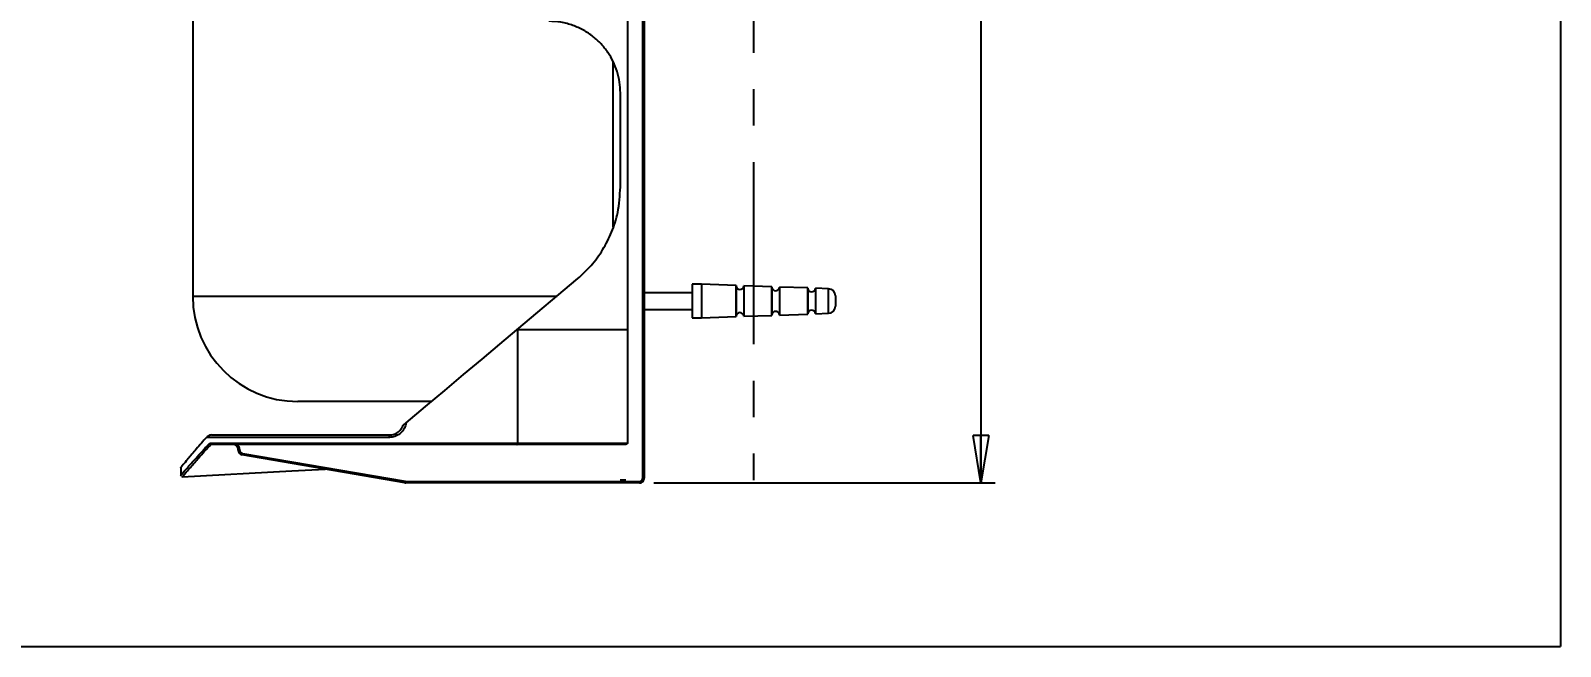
# Model space of a CAD drawing. Extents: x 8 to 886, y 8 to 621.
# Drawn here: x 565.6 to 885.7, y 7.7 to 136.4 of the extents above; entities that cross this region are included whole.
import ezdxf

# ---------------------------------------------------------------- set-up
doc = ezdxf.new("R2010")
doc.units = 0
doc.header["$LTSCALE"] = 3
doc.linetypes.add('CENTERX2', pattern=[20.32, 12.7, -2.54, 2.54, -2.54])
doc.layers.get('0').update_dxf_attribs({"linetype": 'CONTINUOUS'})
doc.layers.add('LEVEL0', color=179, linetype='CONTINUOUS')
doc.styles.add('SLDTEXTSTYLE0', font='TXT', dxfattribs={"width": 0.75})
doc.dimstyles.new('SLDDIMSTYLE0', dxfattribs={"dimtxt": 10.5, "dimasz": 9.906, "dimexe": 0, "dimexo": 0.0625, "dimgap": 2.625, "dimtad": 1, "dimdec": 0, "dimrnd": 1e-09, "dimzin": 12, "dimtxsty": 'SLDTEXTSTYLE0', "dimblk1": 'CLOSED', "dimblk2": 'CLOSED', "dimsah": 1, "dimcen": 0.09, "dimazin": 3, "dimtfac": 1, "dimtdec": 0, "dimtofl": 0, "dimtmove": 0, "dimatfit": 3, "dimtolj": 1, "dimtzin": 12})

# ---------------------------------------------------------------- blocks, each defined once
blk = doc.blocks.new('SW_BROKEN_VIEW_0')
at = {"color": 0, "linetype": 'CENTERX2'}
blk.add_line((325.54, 107.49), (325.54, -263.81), dxfattribs=at)
at = {"color": 0, "linetype": 'CONTINUOUS'}
blk.add_line((298.79, -263.81), (297.61, -263.81), dxfattribs=at)
blk = doc.blocks.new('_CLOSED')
at = {"color": 0, "linetype": 'BYBLOCK'}
for p, q in [((-1, 0.166667), (0, 0)), ((-1, 0.166667), (-1, -0.166667)), ((0, 0), (-1, -0.166667)), ((0, 0), (-1, 0))]:
    blk.add_line(p, q, dxfattribs=at)
blk = doc.blocks.new('_D_5')
at = {"layer": 'LEVEL0', "color": 7}
for p, q in [((652.5, 355.69), (767.44, 355.69)), ((764.44, 355.69), (764.44, 41.89)), ((696, 41.89), (767.44, 41.89))]:
    blk.add_line(p, q, dxfattribs=at)
at = {"layer": 'LEVEL0', "color": 7, "xscale": 9.906, "yscale": 9.906}
for p, rotation in [((764.44, 355.69), 90), ((764.44, 41.89), 270)]:
    blk.add_blockref('_CLOSED', p, dxfattribs=dict(at, rotation=rotation))
at = {"layer": 'LEVEL0', "color": 7, "insert": (750.91, 203.43), "char_height": 10.5, "attachment_point": 1, "rotation": 90, "style": 'SLDTEXTSTYLE0'}
blk.add_mtext('314', dxfattribs=at)

msp = doc.modelspace()

# ---------------------------------------------------------------- linework, layer by layer
at = {"color": 8, "linetype": 'CONTINUOUS'}
for p, q in [((693.7, 42.89), (693.7, 276.89)), ((599.5, 80.89), (623.66, 80.89)), ((623.66, 80.89), (675.78, 80.89)), ((732.56, 77.32), (732.56, 82.46)), ((667.46, 73.89), (667.34, 73.89)), ((667.46, 73.89), (667.46, 50.19)), ((690.5, 73.89), (667.46, 73.89)), ((640.65, 51.39), (602.37, 51.39)), ((603.07, 50.19), (667.46, 50.19)), ((609.3, 48.89), (609, 48.89)), ((609.3, 48.73), (609, 48.73)), ((609.3, 48.89), (609.3, 48.73)), ((609.89, 48.04), (643.97, 42.2)), ((667.46, 50.19), (690.5, 50.19)), ((644.09, 42.19), (693, 42.19)), ((644.09, 42.19), (644.09, 41.89)), ((693, 42.19), (693, 41.89)), ((693.7, 42.89), (694, 42.89))]:
    msp.add_line(p, q, dxfattribs=at)
at = {"color": 7, "linetype": 'CONTINUOUS'}
for p, q in [((694, 276.89), (694, 42.89)), ((599.5, 250.89), (599.5, 80.89)), ((690.5, 138.39), (690.5, 73.89)), ((687.5, 95.42), (687.5, 129.92)), ((689, 103.73), (689, 123.39)), ((667.34, 73.89), (680.07, 84.58)), ((706, 83.39), (704, 83.39)), ((704, 83.39), (704, 76.39)), ((713.21, 83.14), (706, 83.39)), ((706, 83.39), (706, 76.39)), ((704, 81.64), (694, 81.64)), ((713.2, 83.11), (713.2, 76.67)), ((713.21, 76.64), (713.21, 83.14)), ((720.71, 82.88), (714.8, 83.08)), ((714.8, 83.08), (714.8, 79.89)), ((720.7, 82.85), (720.7, 76.93)), ((720.71, 76.9), (720.71, 82.88)), ((728.21, 82.62), (722.3, 82.82)), ((722.3, 82.82), (722.3, 79.89)), ((728.2, 82.59), (728.2, 77.19)), ((728.21, 77.17), (728.21, 82.62)), ((732.56, 82.46), (729.8, 82.56)), ((729.8, 82.56), (729.8, 79.89)), ((734, 80.96), (734, 78.82)), ((694, 78.14), (704, 78.14)), ((714.8, 79.89), (714.8, 76.7)), ((714.8, 76.7), (720.71, 76.9)), ((722.3, 79.89), (722.3, 76.96)), ((722.3, 76.96), (728.21, 77.17)), ((729.8, 79.89), (729.8, 77.22)), ((729.8, 77.22), (732.56, 77.32)), ((690.5, 73.89), (690.5, 50.19)), ((704, 76.39), (706, 76.39)), ((706, 76.39), (713.21, 76.64)), ((633.58, 58.89), (621.5, 58.89)), ((649.46, 58.89), (633.58, 58.89)), ((603.46, 51.89), (640.68, 51.89)), ((667.31, 49.89), (603.38, 49.89)), ((609, 48.73), (609, 48.89)), ((689.92, 49.89), (667.31, 49.89)), ((597, 45.16), (597, 43.46)), ((643.92, 41.9), (609.84, 47.75)), ((693, 41.89), (644.09, 41.89))]:
    msp.add_line(p, q, dxfattribs=at)
at = {"color": 7, "linetype": 'CONTINUOUS', "flags": 128}
for points in [[(644.15, 54.43), (648.21, 57.84), (652.23, 61.21), (656.18, 64.53), (660.04, 67.76), (663.77, 70.89), (667.34, 73.89)], [(690.5, 50.19), (690.49, 50.13), (690.46, 50.08), (690.41, 50.02), (690.33, 49.98), (690.25, 49.94), (690.15, 49.91), (690.04, 49.9), (689.92, 49.89)], [(597.33, 43.15), (620.27, 44.4), (627.2, 44.77)]]:
    msp.add_lwpolyline(points, dxfattribs=at)
at = {"color": 8, "linetype": 'CONTINUOUS', "flags": 128}
for points in [[(609.89, 48.04), (609.88, 47.99), (609.87, 47.93), (609.86, 47.88), (609.85, 47.83), (609.84, 47.8), (609.84, 47.77), (609.84, 47.75), (609.84, 47.75)], [(667.31, 49.89), (667.34, 49.9), (667.37, 49.91), (667.4, 49.94), (667.42, 49.98), (667.44, 50.02), (667.45, 50.08), (667.46, 50.13), (667.46, 50.19)], [(643.97, 42.2), (643.96, 42.14), (643.95, 42.09), (643.94, 42.04), (643.94, 41.99), (643.93, 41.95), (643.92, 41.93), (643.92, 41.91), (643.92, 41.9)]]:
    msp.add_lwpolyline(points, dxfattribs=at)
at = {"color": 7, "linetype": 'CONTINUOUS'}
for centre, radius, start, end in [((621.5, 80.89), 22, 180, 270), ((714, 83.11), 0.8, 181.9993, 358.0007), ((721.5, 82.85), 0.8, 181.9993, 358.0007), ((729, 82.59), 0.8, 182.0015, 357.9985), ((732.5, 80.96), 1.5, 0.0009, 87.9992), ((714, 76.67), 0.8, 1.9993, 178.0007), ((721.5, 76.93), 0.8, 1.9993, 178.0007), ((729, 77.19), 0.8, 1.9993, 178.0007), ((732.5, 78.82), 1.5, 272.0008, 359.9991), ((608, 48.89), 1, 0.0015, 89.9993), ((610, 48.73), 1, 179.9979, 260.2746), ((644.09, 42.89), 0.995, 260.2524, 270.0288), ((693, 42.89), 1, 269.9974, 0.0018)]:
    msp.add_arc(centre, radius, start, end, dxfattribs=at)
at = {"color": 8, "linetype": 'CONTINUOUS'}
for centre, radius, start, end in [((642.7, 51.52), 2.06, 169.4969, 183.4666), ((608, 48.89), 1.3, 359.9982, 50.2862), ((610, 48.73), 0.7, 180.0013, 260.2697), ((644.09, 42.88), 0.694, 260.226, 270.0377), ((693, 42.89), 0.7, 269.9978, 0.0019)]:
    msp.add_arc(centre, radius, start, end, dxfattribs=at)
at = {"color": 7, "linetype": 'CONTINUOUS'}
for points, knots in [([(689, 123.39), (688.97, 124.16), (688.9, 125.68), (688.37, 127.9), (687.54, 129.99), (686.41, 131.93), (685, 133.68), (683.29, 135.25), (681.31, 136.57), (679.04, 137.59), (676.59, 138.26), (674.86, 138.35), (674, 138.39)], [0, 0, 0, 0, 0.097384, 0.194118, 0.289335, 0.383017, 0.479578, 0.574304, 0.678268, 0.780546, 0.89066, 1, 1, 1, 1]), ([(680.07, 84.58), (681.03, 85.46), (683, 87.27), (685.38, 90.56), (687.28, 94.29), (688.7, 98.7), (688.89, 101.94), (689, 103.73)], [0, 0, 0, 0, 0.178936, 0.367203, 0.55529, 0.753851, 1, 1, 1, 1]), ([(643.5, 53.89), (643.51, 53.89), (643.53, 53.91), (643.58, 53.96), (643.71, 54.06), (643.91, 54.23), (644.07, 54.36), (644.15, 54.43)], [0, 0, 0, 0, 0.019241, 0.087274, 0.251088, 0.601787, 1, 1, 1, 1]), ([(602.37, 51.39), (601.69, 50.6), (600.45, 49.18), (598.61, 47), (598.01, 46.3), (596.87, 44.92), (597.06, 45.15), (597.07, 45.16)], [0, 0, 0, 0, 0.391172, 0.705948, 0.899731, 0.993836, 1, 1, 1, 1]), ([(602.37, 51.39), (602.5, 51.51), (602.7, 51.69), (602.94, 51.78), (603.01, 51.82)], [0, 0, 0, 0, 0.687973, 1, 1, 1, 1]), ([(603.46, 51.89), (603.46, 51.89), (603.31, 51.89), (603.16, 51.85), (603.01, 51.82)], [0, 0, 0, 0, 0.009097, 1, 1, 1, 1]), ([(640.68, 51.89), (641.01, 51.92), (641.69, 51.99), (642.58, 52.51), (643.2, 53.17), (643.42, 53.69), (643.5, 53.89)], [0, 0, 0, 0, 0.273264, 0.546789, 0.820201, 1, 1, 1, 1]), ([(597.01, 43.46), (597.01, 43.46), (596.88, 43.3), (597.99, 44.59), (598.56, 45.23), (600.76, 47.7), (602.23, 49.29), (603.07, 50.19)], [0, 0, 0, 0, 0.001235, 0.066855, 0.255864, 0.574462, 1, 1, 1, 1]), ([(597.33, 43.16), (597.33, 43.16), (597.18, 42.99), (598.3, 44.3), (598.8, 44.87), (601.02, 47.39), (601.45, 47.92), (603.47, 50.07), (603.29, 49.89), (603.29, 49.89)], [0, 0, 0, 0, 0.001235, 0.07182, 0.257629, 0.548507, 0.913787, 0.999995, 1, 1, 1, 1]), ([(603.3, 49.9), (603.27, 49.91), (603.21, 49.94), (603.14, 50.01), (603.09, 50.09), (603.07, 50.16), (603.07, 50.19), (603.07, 50.19)], [0, 0, 0, 0, 0.238928, 0.489192, 0.749976, 0.987305, 1, 1, 1, 1]), ([(603.38, 49.89), (603.36, 49.89), (603.33, 49.89), (603.31, 49.9), (603.3, 49.9)], [0, 0, 0, 0, 0.6793496, 1, 1, 1, 1])]:
    msp.add_open_spline(points, degree=3, knots=knots, dxfattribs=at)
at = {"color": 8, "linetype": 'CONTINUOUS'}
for points, knots in [([(644.15, 54.43), (644.14, 54.33), (644.06, 53.83), (643.7, 52.99), (642.89, 52.11), (641.84, 51.51), (641.04, 51.43), (640.65, 51.39)], [0, 0, 0, 0, 0.064473, 0.297467, 0.530938, 0.765324, 1, 1, 1, 1]), ([(603.3, 49.9), (603.3, 49.9), (603.29, 49.89), (603.29, 49.89), (603.29, 49.89)], [0, 0, 0, 0, 0.997458, 1, 1, 1, 1])]:
    msp.add_open_spline(points, degree=3, knots=knots, dxfattribs=at)
at = {"layer": 'LEVEL0', "color": 7}
for p in [(885.71, 621.35), (8.09, 7.69)]:
    msp.add_line(p, (885.71, 7.69), dxfattribs=at)

# ---------------------------------------------------------------- block references
at = {"color": 7, "linetype": 'CONTINUOUS'}
msp.add_blockref('SW_BROKEN_VIEW_0', (391.32, 306.25), dxfattribs=at)

# ---------------------------------------------------------------- dimensions: what is measured, and where the dimension line sits
at = {"layer": 'LEVEL0', "color": 7}
dim = msp.add_linear_dim(base=(764.44, 41.89), p1=(649.5, 355.69), p2=(693, 41.89), angle=90, dimstyle='SLDDIMSTYLE0', dxfattribs=at)
dim.commit()
dim.dimension.update_dxf_attribs({"geometry": '_D_5', "text_midpoint": (764.44, 219.33), "dimtype": 160})

doc.saveas('drawing.dxf')
